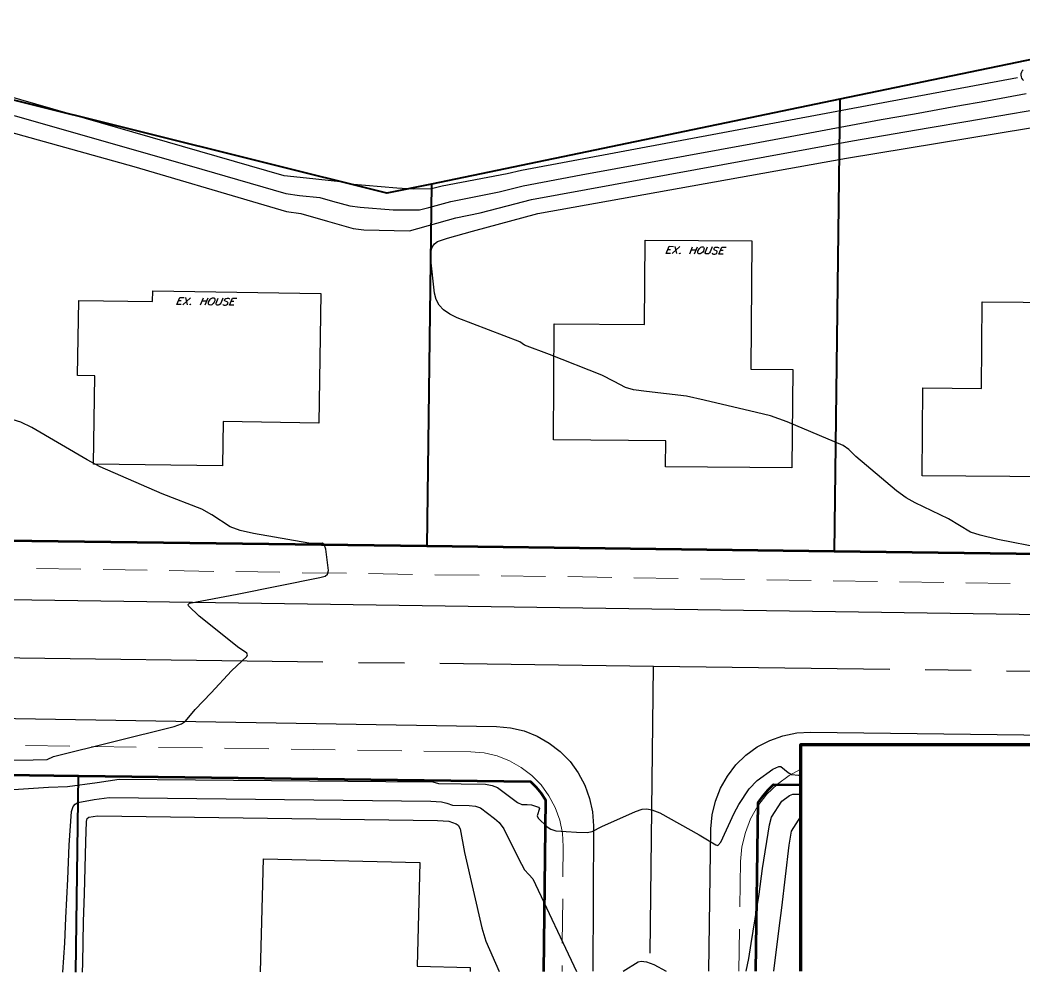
# Model space of a CAD drawing. Header units: feet. Extents: x 7 to 2308, y -319 to 1396.
# Drawn here: x 934 to 1217.5, y -318.4 to -49.4 of the extents above; entities that cross this region are included whole.
import ezdxf

# ---------------------------------------------------------------- set-up
doc = ezdxf.new("R2010")
doc.units = ezdxf.units.FT
doc.header["$MEASUREMENT"] = 0
for name, color, linetype in [('PDF_ANNOT-DL-T20', 7, 'Continuous'), ('PDF_TB-BORDER', 7, 'Continuous'), ('PDF_X1003BASE$1ELEV_ANNO_COV', 7, 'Continuous'), ('PDF_X1003BASE$PA_PARCEL', 7, 'Continuous'), ('PDF_X1003BASE$PA_ROW', 7, 'Continuous'), ('PDF_X1003BASE$ST_STREET_CL', 7, 'Continuous'), ('PDF_X1003BASE$TR_CURB', 7, 'Continuous'), ('PDF_X1003BASE$TR_SIDEWALK', 7, 'Continuous')]:
    doc.layers.add(name, color=color, linetype=linetype)
for name, color, linetype, true_color in [('PDF_X1003BASE$BL_BUILDING', 7, 'Continuous', 0x979797), ('PDF_X1003BASE$CR_CONT_DEF', 7, 'Continuous', 0x979797), ('PDF_X1003BASE$CR_NDX_DEF', 7, 'Continuous', 0x767676)]:
    doc.layers.add(name, color=color, linetype=linetype, true_color=true_color)

msp = doc.modelspace()

# ---------------------------------------------------------------- linework, layer by layer
at = {"layer": 'PDF_ANNOT-DL-T20', "lineweight": 30}
for points in [[(1117.68, -115.29), (1116.45, -115.29), (1117.25, -113.26), (1118.48, -113.32)], [(1118.16, -115.29), (1120.29, -113.32)], [(1119.49, -115.29), (1118.96, -113.32)], [(1123.11, -115.34), (1123.91, -113.37)], [(1124.45, -115.4), (1125.25, -113.37)], [(1117.62, -114.22), (1116.88, -114.22)], [(1124.87, -114.33), (1123.54, -114.33)], [(1129.46, -113.42), (1128.87, -114.86), (1128.66, -115.13), (1128.39, -115.34), (1128.02, -115.4), (1127.86, -115.4), (1127.59, -115.34), (1127.49, -115.13), (1127.54, -114.86), (1128.12, -113.42)], [(1129.4, -115.13), (1129.51, -115.34), (1129.78, -115.45), (1130.15, -115.45), (1130.47, -115.34), (1130.74, -115.18), (1130.84, -114.86), (1130.84, -114.7), (1130.79, -114.6), (1130.63, -114.49), (1130.15, -114.33), (1129.99, -114.22), (1129.94, -114.12), (1129.94, -113.9), (1129.99, -113.74), (1130.26, -113.53), (1130.58, -113.48), (1130.95, -113.48), (1131.22, -113.58), (1131.32, -113.74)], [(1132.5, -115.5), (1131.27, -115.45), (1132.12, -113.48), (1133.35, -113.48)], [(1132.5, -114.44), (1131.7, -114.44)], [(979.49, -129.68), (978.27, -129.68), (979.12, -127.71), (980.35, -127.71)], [(979.44, -128.67), (978.7, -128.67)], [(979.97, -129.74), (982.16, -127.76)], [(981.31, -129.74), (980.83, -127.71)], [(984.93, -129.79), (985.79, -127.82)], [(986.69, -128.78), (985.36, -128.72)], [(986.27, -129.79), (987.12, -127.82)], [(991.28, -127.87), (990.69, -129.31), (990.48, -129.58), (990.21, -129.74), (989.89, -129.84), (989.68, -129.84), (989.46, -129.74), (989.36, -129.58), (989.36, -129.26), (989.94, -127.87)], [(991.22, -129.58), (991.33, -129.79), (991.6, -129.84), (991.97, -129.9), (992.29, -129.79), (992.56, -129.58), (992.72, -129.31), (992.66, -129.1), (992.61, -129.04), (992.45, -128.94), (991.97, -128.72), (991.81, -128.62), (991.76, -128.56), (991.76, -128.35), (991.81, -128.14), (992.13, -127.98), (992.45, -127.87), (992.82, -127.87), (993.04, -127.98), (993.14, -128.19)], [(994.37, -129.9), (993.14, -129.9), (993.94, -127.92), (995.17, -127.92)], [(994.32, -128.83), (993.57, -128.83)]]:
    msp.add_lwpolyline(points, dxfattribs=at)
for points in [[(1120.29, -115.13), (1120.34, -115.24), (1120.23, -115.34), (1120.18, -115.24)], [(1126.47, -113.42), (1126.9, -113.42), (1127.01, -113.53), (1127.11, -113.69), (1127.17, -113.9), (1127.11, -114.17), (1126.95, -114.65), (1126.74, -114.92), (1126.53, -115.13), (1126.26, -115.29), (1126.05, -115.4), (1125.67, -115.4), (1125.51, -115.29), (1125.41, -115.08), (1125.41, -114.65), (1125.62, -114.17), (1125.83, -113.85), (1125.99, -113.69), (1126.26, -113.48)], [(982.16, -129.58), (982.21, -129.63), (982.05, -129.74), (982, -129.63)], [(988.34, -127.82), (988.72, -127.82), (988.88, -127.92), (988.98, -128.14), (988.98, -128.62), (988.77, -129.04), (988.56, -129.36), (988.4, -129.52), (988.13, -129.74), (987.86, -129.84), (987.49, -129.79), (987.33, -129.74), (987.22, -129.52), (987.22, -129.04), (987.44, -128.56), (987.65, -128.3), (987.81, -128.08)]]:
    msp.add_lwpolyline(points, close=True, dxfattribs=at)
at = {"layer": 'PDF_TB-BORDER', "lineweight": 140}
msp.add_lwpolyline([(1154.46, -317.82), (1154.46, -253.84), (1615.06, -253.84)], dxfattribs=at)
at = {"layer": 'PDF_X1003BASE$1ELEV_ANNO_COV', "lineweight": 25}
msp.add_arc((1218.58, -64.89), 2.01, 132.9299, 231.0892, dxfattribs=at)
at = {"layer": 'PDF_X1003BASE$BL_BUILDING', "lineweight": 25}
for points in [[(1116.29, -175.53), (1116.34, -168.12), (1084.62, -167.85), (1084.84, -135.12), (1110.32, -135.28), (1110.48, -111.56), (1140.6, -111.72), (1140.33, -147.97), (1152.17, -148.02), (1151.95, -175.74)], [(991.17, -175.26), (954.76, -174.73), (955.13, -149.83), (950.17, -149.73), (950.55, -128.51), (971.39, -128.83), (971.45, -125.79), (1018.89, -126.54), (1018.31, -163.16), (991.38, -162.73)], [(1188.74, -178.04), (1188.95, -153.25), (1205.48, -153.35), (1205.69, -128.94), (1252.07, -129.31), (1251.81, -166.73), (1225.95, -166.52), (1225.84, -178.35)]]:
    msp.add_lwpolyline(points, close=True, dxfattribs=at)
msp.add_lwpolyline([(1001.9, -318.07), (1002.69, -286.15), (1046.83, -287.22), (1046.13, -316.48), (1061.11, -316.86), (1061.08, -317.97)], dxfattribs=at)
at = {"layer": 'PDF_X1003BASE$CR_CONT_DEF', "lineweight": 25}
for points in [[(932.32, -76.32), (985.36, -91.51), (1009.08, -98.39), (1012.92, -98.87), (1018.68, -99.51), (1022.2, -100.47), (1027.1, -101.85), (1030.03, -102.23), (1039.36, -102.92), (1046.77, -102.97), (1049.39, -102.33), (1055.62, -100.63), (1069.32, -97.91), (1076.09, -96.15), (1092.41, -93.06), (1141.35, -84.1), (1177.17, -77.49), (1186.55, -75.84), (1198.23, -73.71), (1207.02, -72.16), (1218.11, -70.13)], [(1222.59, -198.45), (1210.06, -196), (1205.05, -194.83), (1202.33, -193.92), (1196.15, -190.19), (1186.77, -185.66), (1184.21, -184.27), (1181.49, -182.3), (1170.03, -172.6), (1168, -170.57), (1166.4, -169.45), (1150.62, -162.79), (1145.88, -161.08), (1141.93, -160.12), (1127.17, -156.66), (1122.21, -155.59), (1110.91, -154.26), (1107.17, -153.73), (1104.93, -153.09), (1101.79, -151.43), (1098.27, -149.62), (1083.5, -143.81), (1076.41, -141.2), (1075.77, -140.72), (1075.13, -140.18), (1057.43, -133.41), (1055.3, -132.4), (1053.6, -131.23), (1052.32, -129.84), (1051.46, -128.24), (1051.04, -126.48), (1049.92, -116.25), (1049.97, -114.7), (1050.34, -113.48), (1050.98, -112.52), (1051.84, -111.88), (1054.72, -110.97), (1061.7, -109), (1080.2, -104.04), (1167.36, -88.42), (1270.73, -71.31)], [(921.12, -78.18), (966.11, -90.77), (1001.25, -101.11), (1009.19, -103.4), (1013.29, -103.99), (1020.81, -106.12), (1028.01, -108.2), (1031.1, -108.62), (1043.95, -108.89), (1057.01, -105.21), (1063.94, -103.83), (1071.56, -101.85), (1078.44, -100.04), (1132.39, -90.18), (1169.07, -83.52), (1181.12, -81.44), (1190.44, -79.84), (1201.59, -77.92), (1210.33, -76.43), (1221.42, -74.51)], [(921.49, -258.32), (937.7, -258.21), (941.64, -258.16), (943.4, -257.31), (977.47, -248.78), (979.55, -248.09), (980.72, -247.34), (983.44, -244.03), (987.92, -239.34), (993.68, -233.05), (997.99, -229.05), (998.21, -228.57), (997.99, -228.09), (995.38, -226.28), (991.97, -223.56), (984.56, -217.64), (981.57, -214.77), (981.47, -214.34), (981.84, -213.97), (995.33, -211.41), (1018.62, -206.77), (1020.12, -206.4), (1020.81, -205.76), (1021.13, -204.74), (1020.33, -198.72), (1019.9, -197.44), (1019.42, -197.01), (1017.24, -197.17), (1015.53, -197.07), (999.91, -194.35), (996.13, -193.5), (993.36, -192.48), (988.13, -189.07), (985.31, -187.47), (974.16, -183.1), (956.57, -175.53), (952.95, -173.5), (937.27, -164.39), (934.18, -162.89), (928.69, -161.19)], [(926.4, -266.96), (942.02, -265.94), (947.4, -265.78), (955.72, -264.61), (962.01, -263.71), (1037.28, -264.29), (1050.56, -264.45), (1052.1, -264.88), (1058.5, -264.98), (1065.38, -265.09), (1067.3, -265.41), (1068.84, -266), (1074.49, -270.21), (1075.72, -270.85), (1077.16, -270.85), (1078.44, -270.9), (1080.41, -271.54), (1080.68, -271.91), (1080.04, -274.05), (1080.25, -274.69), (1082.81, -277.09), (1083.82, -277.78), (1085.32, -278.21), (1091.07, -278.63), (1094.11, -278.69), (1095.5, -278.42), (1098.27, -277.03), (1107.81, -272.82), (1109.68, -272.18), (1111.01, -272.07), (1112.4, -272.29), (1114.69, -273.14), (1125.78, -279.38), (1130.42, -282.2), (1131, -282.36), (1131.91, -281.46), (1135.64, -273.25), (1136.92, -270.85), (1139.85, -266.37), (1142.09, -264.03), (1146.57, -260.88), (1148.28, -260.08), (1148.81, -260.13), (1150.89, -261.79), (1151.79, -262.32), (1153.77, -262.53), (1154.46, -262.54)], [(946.1, -318.16), (946.6, -309.87), (946.87, -302.78), (947.51, -291.91), (947.83, -282.26), (948.52, -272.77), (949, -271.38), (949.53, -270.74), (950.28, -270.26), (954.92, -269.41), (959.18, -268.88), (1049.97, -269.84), (1053.01, -270.05), (1054.5, -270.48), (1056.1, -271.01), (1060.79, -271.12), (1062.61, -271.28), (1063.99, -271.76), (1067.94, -274.74), (1069.27, -275.91), (1070.55, -277.73), (1074.71, -286.04), (1076.47, -289.29), (1077.64, -290.57), (1078.76, -291.8), (1091.12, -317.92)], [(1139.01, -317.84), (1139.8, -314.3), (1140.39, -310.09), (1142.68, -296.17), (1143.64, -288.87), (1145.61, -276.55), (1146.2, -274.37), (1149.13, -269.89), (1151.26, -268.24), (1152.17, -267.86), (1154.09, -267.92), (1154.46, -267.92)], [(1104.33, -317.9), (1108.56, -315.26), (1109.36, -315.04), (1110.91, -315.2), (1112.98, -316), (1116.39, -317.88)]]:
    msp.add_lwpolyline(points, dxfattribs=at)
at = {"layer": 'PDF_X1003BASE$CR_NDX_DEF', "lineweight": 25}
for points in [[(1215.61, -65.66), (1177.7, -72.75), (1075.61, -91.89), (1071.51, -92.79), (1053.22, -96.31), (1050.13, -97), (1045.01, -97.11), (1040.38, -96.84), (1027.1, -95.72), (1024.49, -95.08), (1014.84, -94.02), (1008.6, -93.38), (965.79, -81.01), (915.9, -66.62), (896.7, -60.86), (895.53, -60.11), (893.77, -58.3), (866.9, -21.25)], [(951.62, -318.15), (951.67, -315.63), (951.93, -303.85), (952.15, -296.01), (952.52, -281.4), (952.73, -275.59), (952.95, -274.74), (953.37, -274.42), (955.83, -273.99), (1051.84, -275.33), (1055.09, -275.54), (1057.12, -276.23), (1057.7, -276.66), (1058.23, -277.67), (1059.46, -284.39), (1064.42, -305.66), (1065.54, -309.39), (1069.3, -317.96)], [(1146.88, -317.83), (1148.33, -305.71), (1149.08, -300.01), (1151.21, -282.26), (1151.85, -278.37), (1154.46, -274.22)]]:
    msp.add_lwpolyline(points, dxfattribs=at)
at = {"layer": 'PDF_X1003BASE$PA_PARCEL', "lineweight": 40}
for points in [[(1273.88, -200.85), (1275.85, -48.81), (1165.5, -71.73), (1050.18, -95.67), (1037.55, -98.28), (931.46, -71.84), (817.96, -43.53)], [(1165.5, -71.73), (1163.9, -199.41)], [(1050.18, -95.67), (1048.85, -197.92)], [(949.75, -318.15), (950.49, -262.69)]]:
    msp.add_lwpolyline(points, dxfattribs=at)
at = {"layer": 'PDF_X1003BASE$PA_ROW', "lineweight": 53}
msp.add_lwpolyline([(1273.88, -200.85), (1163.9, -199.41), (1048.85, -197.92), (929.86, -196.37), (826.6, -195.09), (825.96, -194.4), (825.32, -193.76), (825.69, -165.08), (825.91, -160.12), (826.39, -155.22), (827.19, -150.37), (835.29, -107.61, 0.228665), (817.96, -43.53), (795.63, -37.24), (745.25, -24.61), (737.41, -22.63), (715.13, -23.17), (519.64, 41.87)], format="xyb", dxfattribs=at)
for points in [[(823.72, -318.36), (824.47, -262.32), (825.75, -261.04), (950.49, -262.69), (1078.17, -264.29), (1079.72, -265.89), (1081.1, -267.6), (1082.38, -269.46), (1081.75, -317.93)], [(1141.78, -317.84), (1142.41, -270.21), (1143.74, -268.45), (1145.18, -266.74), (1146.78, -265.2), (1154.46, -265.3)]]:
    msp.add_lwpolyline(points, dxfattribs=at)
at = {"layer": 'PDF_X1003BASE$ST_STREET_CL', "lineweight": 25}
for points in [[(919.57, -229.27), (1019.53, -230.55)], [(1029.55, -230.71), (1042.51, -230.87)], [(1052.53, -230.97), (1112.88, -231.77), (1179.57, -232.63)], [(1111.87, -312.75), (1112.88, -231.77)], [(1189.54, -232.73), (1202.55, -232.89)], [(1212.52, -233.05), (1312.53, -234.33)]]:
    msp.add_lwpolyline(points, dxfattribs=at)
at = {"layer": 'PDF_X1003BASE$TR_CURB', "lineweight": 25}
for points in [[(840.03, -211.62), (1313.38, -218.55)], [(836.46, -244.94), (1068.52, -248.78), (1072.47, -249.15), (1076.31, -250.06), (1079.99, -251.5), (1083.4, -253.47), (1086.54, -255.87), (1089.31, -258.69), (1091.61, -261.89), (1093.47, -265.36), (1094.81, -269.09), (1095.61, -272.93), (1095.87, -276.87), (1095.71, -317.91)], [(1128.46, -317.86), (1129.08, -277.73), (1129.46, -273.78), (1130.36, -269.89), (1131.75, -266.21), (1133.72, -262.8), (1136.12, -259.65), (1138.95, -256.88), (1142.15, -254.54), (1145.66, -252.72), (1149.4, -251.39), (1153.29, -250.59), (1157.23, -250.38), (1368.08, -253.04), (1372.07, -253.42), (1373.91, -253.84)]]:
    msp.add_lwpolyline(points, dxfattribs=at)
at = {"layer": 'PDF_X1003BASE$TR_SIDEWALK', "lineweight": 18}
for points in [[(938.66, -204.21), (951.19, -204.42)], [(957.42, -204.53), (969.9, -204.69)], [(976.14, -204.8), (988.66, -205.01)], [(994.9, -205.06), (1007.38, -205.28)], [(1013.61, -205.38), (1026.14, -205.54)], [(1032.38, -205.65), (1044.85, -205.86)], [(1051.14, -205.97), (1063.62, -206.13)], [(1069.86, -206.24), (1082.38, -206.45)], [(1088.62, -206.5), (1101.1, -206.72)], [(1107.33, -206.82), (1119.86, -206.98)], [(1126.1, -207.09), (1138.57, -207.3)], [(1144.86, -207.41), (1157.34, -207.57)], [(1163.58, -207.68), (1176.1, -207.89)], [(1182.34, -207.94), (1194.82, -208.16)], [(1201.05, -208.26), (1213.58, -208.42)], [(948.04, -254.32), (935.57, -254.16)], [(966.81, -254.59), (954.28, -254.43)], [(985.52, -254.86), (973.04, -254.7)], [(1004.28, -255.12), (991.76, -254.96)], [(1023, -255.39), (1010.52, -255.23)], [(1041.76, -255.66), (1029.23, -255.5)], [(1048, -255.76), (1061.27, -255.92), (1065.06, -256.24), (1068.68, -257.09), (1072.2, -258.48), (1075.51, -260.35), (1078.49, -262.64), (1081.1, -265.3), (1083.34, -268.34), (1085.1, -271.65), (1086.38, -275.22), (1087.13, -278.9), (1087.34, -282.68), (1087.29, -291.21)], [(1137.24, -299.74), (1137.45, -286.9), (1137.83, -282.74), (1138.79, -278.69), (1140.28, -274.85), (1142.36, -271.22), (1144.86, -267.92), (1147.85, -265.04), (1151.21, -262.59), (1154.46, -260.84)], [(1087.08, -309.98), (1087.24, -297.45)], [(1137.13, -305.98), (1136.93, -317.84)], [(1087.02, -317.93), (1087.02, -316.22)]]:
    msp.add_lwpolyline(points, dxfattribs=at)

doc.saveas('drawing.dxf')
